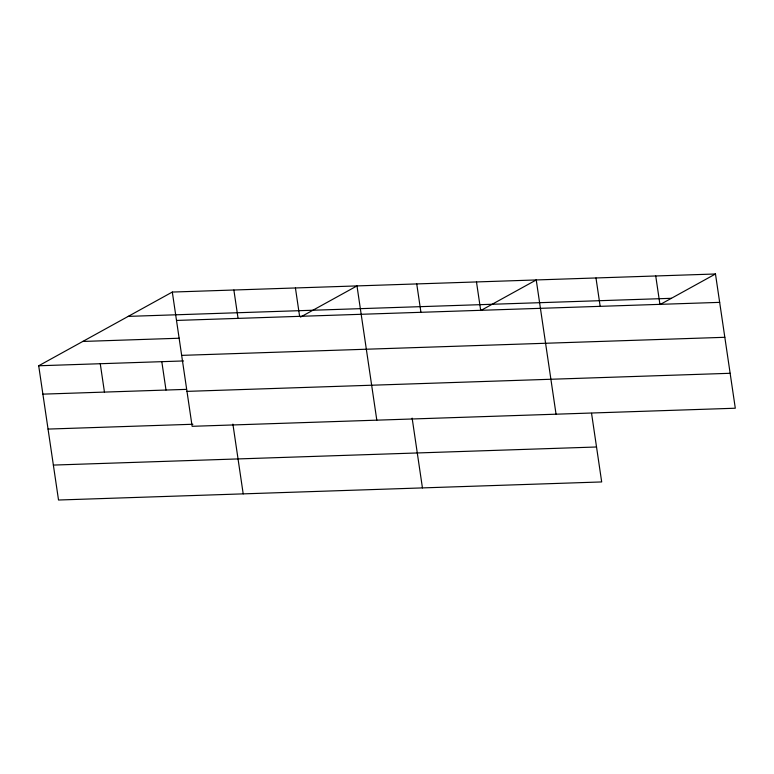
<?xml version="1.0" encoding="UTF-8"?>
<svg xmlns="http://www.w3.org/2000/svg" width="774" height="774" viewBox="0 0 774 774"><rect width="100%" height="100%" fill="white"/><g stroke="black" fill="none" stroke-linecap="round" stroke-linejoin="round"><path stroke-width="1.16" d="M591.559 413.326L601.688 481.941L58.524 500.014L38.7 365.773L172.312 292.059L715.476 273.986L735.3 408.227L192.136 426.31L172.312 292.059M300.506 317.079L356.988 285.916L376.812 420.156M480.78 310.538L536.237 279.956L556.051 414.196M660.029 304.579L715.476 273.986M128.223 316.382L671.387 298.309M176.501 320.436L719.665 302.363M82.789 341.45L179.355 338.228M181.658 355.372L724.822 337.3M38.7 365.773L183.544 360.945M42.889 394.14L186.524 389.361M186.979 391.373L730.143 373.291M48.046 429.077L192.89 424.258M53.367 465.077L596.531 446.995M655.733 275.979L659.922 304.346M595.98 277.963L600.169 306.34M476.484 281.939L480.673 310.316M416.741 283.932L420.93 312.299M412.136 418.124L422.44 487.901M295.426 287.967L299.615 316.334M233.874 290.018L238.063 318.385M232.897 424.094L243.2 493.87M161.814 361.671L166.004 390.038M100.262 363.722L104.451 392.089"/></g></svg>
